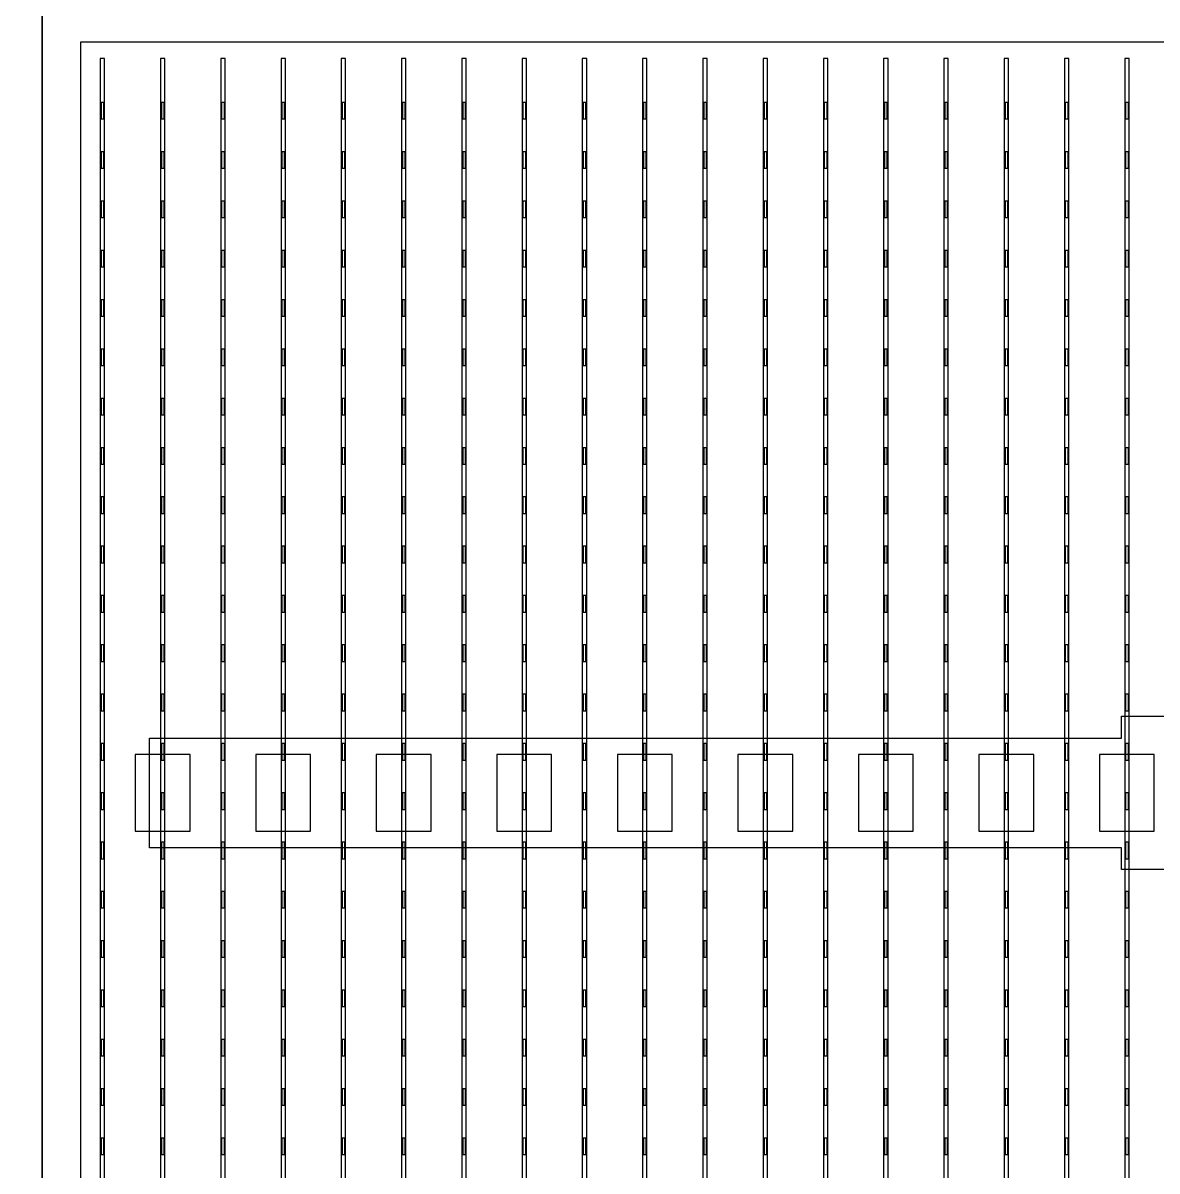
# Model space of a CAD drawing. Header units: millimetres. Extents: x -18 to 142, y -7 to 153.
# Drawn here: x 61.99 to 72.34, y 114.25 to 124.72 of the extents above; entities that cross this region are included whole.
import ezdxf

# ---------------------------------------------------------------- set-up
doc = ezdxf.new("R2010")
doc.units = ezdxf.units.MM
for name, color, linetype in [('BUSBARS', 3, 'Continuous'), ('CELLS', 5, 'Continuous'), ('CONTACT_PADS', 2, 'Continuous'), ('DICING', 4, 'Continuous'), ('FINGERS', 1, 'Continuous'), ('INSULATION', 2, 'Continuous')]:
    doc.layers.add(name, color=color, linetype=linetype)

msp = doc.modelspace()

# ---------------------------------------------------------------- linework, layer by layer
at = {"layer": 'BUSBARS'}
msp.add_lwpolyline([(82.09, 118.2), (82.09, 117.2), (73.22, 117.2), (73.22, 117), (72.02, 117), (72.02, 117.2), (63.15, 117.2), (63.15, 118.2), (72.02, 118.2), (72.02, 118.4), (73.22, 118.4), (73.22, 118.2), (82.09, 118.2)], close=True, dxfattribs=at)
at = {"layer": 'CELLS'}
for points in [[(62.17, 104), (62.17, 124.9), (41.27, 124.9), (41.27, 104), (62.17, 104)], [(83.07, 104), (83.07, 124.9), (62.17, 124.9), (62.17, 104), (83.07, 104)]]:
    msp.add_lwpolyline(points, close=True, dxfattribs=at)
at = {"layer": 'CONTACT_PADS'}
for points in [[(62.733, 123.85), (62.733, 124), (62.708, 124), (62.708, 123.85), (62.733, 123.85)], [(63.283, 123.85), (63.283, 124), (63.258, 124), (63.258, 123.85), (63.283, 123.85)], [(63.833, 123.85), (63.833, 124), (63.808, 124), (63.808, 123.85), (63.833, 123.85)], [(64.383, 123.85), (64.383, 124), (64.358, 124), (64.358, 123.85), (64.383, 123.85)], [(64.933, 123.85), (64.933, 124), (64.908, 124), (64.908, 123.85), (64.933, 123.85)], [(65.483, 123.85), (65.483, 124), (65.458, 124), (65.458, 123.85), (65.483, 123.85)], [(66.033, 123.85), (66.033, 124), (66.008, 124), (66.008, 123.85), (66.033, 123.85)], [(66.583, 123.85), (66.583, 124), (66.558, 124), (66.558, 123.85), (66.583, 123.85)], [(67.133, 123.85), (67.133, 124), (67.108, 124), (67.108, 123.85), (67.133, 123.85)], [(67.683, 123.85), (67.683, 124), (67.658, 124), (67.658, 123.85), (67.683, 123.85)], [(68.233, 123.85), (68.233, 124), (68.208, 124), (68.208, 123.85), (68.233, 123.85)], [(68.783, 123.85), (68.783, 124), (68.758, 124), (68.758, 123.85), (68.783, 123.85)], [(69.333, 123.85), (69.333, 124), (69.308, 124), (69.308, 123.85), (69.333, 123.85)], [(69.883, 123.85), (69.883, 124), (69.858, 124), (69.858, 123.85), (69.883, 123.85)], [(70.433, 123.85), (70.433, 124), (70.408, 124), (70.408, 123.85), (70.433, 123.85)], [(70.983, 123.85), (70.983, 124), (70.958, 124), (70.958, 123.85), (70.983, 123.85)], [(71.533, 123.85), (71.533, 124), (71.508, 124), (71.508, 123.85), (71.533, 123.85)], [(72.083, 123.85), (72.083, 124), (72.058, 124), (72.058, 123.85), (72.083, 123.85)], [(62.733, 123.4), (62.733, 123.55), (62.708, 123.55), (62.708, 123.4), (62.733, 123.4)], [(63.283, 123.4), (63.283, 123.55), (63.258, 123.55), (63.258, 123.4), (63.283, 123.4)], [(63.833, 123.4), (63.833, 123.55), (63.808, 123.55), (63.808, 123.4), (63.833, 123.4)], [(64.383, 123.4), (64.383, 123.55), (64.358, 123.55), (64.358, 123.4), (64.383, 123.4)], [(64.933, 123.4), (64.933, 123.55), (64.908, 123.55), (64.908, 123.4), (64.933, 123.4)], [(65.483, 123.4), (65.483, 123.55), (65.458, 123.55), (65.458, 123.4), (65.483, 123.4)], [(66.033, 123.4), (66.033, 123.55), (66.008, 123.55), (66.008, 123.4), (66.033, 123.4)], [(66.583, 123.4), (66.583, 123.55), (66.558, 123.55), (66.558, 123.4), (66.583, 123.4)], [(67.133, 123.4), (67.133, 123.55), (67.108, 123.55), (67.108, 123.4), (67.133, 123.4)], [(67.683, 123.4), (67.683, 123.55), (67.658, 123.55), (67.658, 123.4), (67.683, 123.4)], [(68.233, 123.4), (68.233, 123.55), (68.208, 123.55), (68.208, 123.4), (68.233, 123.4)], [(68.783, 123.4), (68.783, 123.55), (68.758, 123.55), (68.758, 123.4), (68.783, 123.4)], [(69.333, 123.4), (69.333, 123.55), (69.308, 123.55), (69.308, 123.4), (69.333, 123.4)], [(69.883, 123.4), (69.883, 123.55), (69.858, 123.55), (69.858, 123.4), (69.883, 123.4)], [(70.433, 123.4), (70.433, 123.55), (70.408, 123.55), (70.408, 123.4), (70.433, 123.4)], [(70.983, 123.4), (70.983, 123.55), (70.958, 123.55), (70.958, 123.4), (70.983, 123.4)], [(71.533, 123.4), (71.533, 123.55), (71.508, 123.55), (71.508, 123.4), (71.533, 123.4)], [(72.083, 123.4), (72.083, 123.55), (72.058, 123.55), (72.058, 123.4), (72.083, 123.4)], [(62.733, 122.95), (62.733, 123.1), (62.708, 123.1), (62.708, 122.95), (62.733, 122.95)], [(63.283, 122.95), (63.283, 123.1), (63.258, 123.1), (63.258, 122.95), (63.283, 122.95)], [(63.833, 122.95), (63.833, 123.1), (63.808, 123.1), (63.808, 122.95), (63.833, 122.95)], [(64.383, 122.95), (64.383, 123.1), (64.358, 123.1), (64.358, 122.95), (64.383, 122.95)], [(64.933, 122.95), (64.933, 123.1), (64.908, 123.1), (64.908, 122.95), (64.933, 122.95)], [(65.483, 122.95), (65.483, 123.1), (65.458, 123.1), (65.458, 122.95), (65.483, 122.95)], [(66.033, 122.95), (66.033, 123.1), (66.008, 123.1), (66.008, 122.95), (66.033, 122.95)], [(66.583, 122.95), (66.583, 123.1), (66.558, 123.1), (66.558, 122.95), (66.583, 122.95)], [(67.133, 122.95), (67.133, 123.1), (67.108, 123.1), (67.108, 122.95), (67.133, 122.95)], [(67.683, 122.95), (67.683, 123.1), (67.658, 123.1), (67.658, 122.95), (67.683, 122.95)], [(68.233, 122.95), (68.233, 123.1), (68.208, 123.1), (68.208, 122.95), (68.233, 122.95)], [(68.783, 122.95), (68.783, 123.1), (68.758, 123.1), (68.758, 122.95), (68.783, 122.95)], [(69.333, 122.95), (69.333, 123.1), (69.308, 123.1), (69.308, 122.95), (69.333, 122.95)], [(69.883, 122.95), (69.883, 123.1), (69.858, 123.1), (69.858, 122.95), (69.883, 122.95)], [(70.433, 122.95), (70.433, 123.1), (70.408, 123.1), (70.408, 122.95), (70.433, 122.95)], [(70.983, 122.95), (70.983, 123.1), (70.958, 123.1), (70.958, 122.95), (70.983, 122.95)], [(71.533, 122.95), (71.533, 123.1), (71.508, 123.1), (71.508, 122.95), (71.533, 122.95)], [(72.083, 122.95), (72.083, 123.1), (72.058, 123.1), (72.058, 122.95), (72.083, 122.95)], [(62.733, 122.5), (62.733, 122.65), (62.708, 122.65), (62.708, 122.5), (62.733, 122.5)], [(63.283, 122.5), (63.283, 122.65), (63.258, 122.65), (63.258, 122.5), (63.283, 122.5)], [(63.833, 122.5), (63.833, 122.65), (63.808, 122.65), (63.808, 122.5), (63.833, 122.5)], [(64.383, 122.5), (64.383, 122.65), (64.358, 122.65), (64.358, 122.5), (64.383, 122.5)], [(64.933, 122.5), (64.933, 122.65), (64.908, 122.65), (64.908, 122.5), (64.933, 122.5)], [(65.483, 122.5), (65.483, 122.65), (65.458, 122.65), (65.458, 122.5), (65.483, 122.5)], [(66.033, 122.5), (66.033, 122.65), (66.008, 122.65), (66.008, 122.5), (66.033, 122.5)], [(66.583, 122.5), (66.583, 122.65), (66.558, 122.65), (66.558, 122.5), (66.583, 122.5)], [(67.133, 122.5), (67.133, 122.65), (67.108, 122.65), (67.108, 122.5), (67.133, 122.5)], [(67.683, 122.5), (67.683, 122.65), (67.658, 122.65), (67.658, 122.5), (67.683, 122.5)], [(68.233, 122.5), (68.233, 122.65), (68.208, 122.65), (68.208, 122.5), (68.233, 122.5)], [(68.783, 122.5), (68.783, 122.65), (68.758, 122.65), (68.758, 122.5), (68.783, 122.5)], [(69.333, 122.5), (69.333, 122.65), (69.308, 122.65), (69.308, 122.5), (69.333, 122.5)], [(69.883, 122.5), (69.883, 122.65), (69.858, 122.65), (69.858, 122.5), (69.883, 122.5)], [(70.433, 122.5), (70.433, 122.65), (70.408, 122.65), (70.408, 122.5), (70.433, 122.5)], [(70.983, 122.5), (70.983, 122.65), (70.958, 122.65), (70.958, 122.5), (70.983, 122.5)], [(71.533, 122.5), (71.533, 122.65), (71.508, 122.65), (71.508, 122.5), (71.533, 122.5)], [(72.083, 122.5), (72.083, 122.65), (72.058, 122.65), (72.058, 122.5), (72.083, 122.5)], [(62.733, 122.05), (62.733, 122.2), (62.708, 122.2), (62.708, 122.05), (62.733, 122.05)], [(63.283, 122.05), (63.283, 122.2), (63.258, 122.2), (63.258, 122.05), (63.283, 122.05)], [(63.833, 122.05), (63.833, 122.2), (63.808, 122.2), (63.808, 122.05), (63.833, 122.05)], [(64.383, 122.05), (64.383, 122.2), (64.358, 122.2), (64.358, 122.05), (64.383, 122.05)], [(64.933, 122.05), (64.933, 122.2), (64.908, 122.2), (64.908, 122.05), (64.933, 122.05)], [(65.483, 122.05), (65.483, 122.2), (65.458, 122.2), (65.458, 122.05), (65.483, 122.05)], [(66.033, 122.05), (66.033, 122.2), (66.008, 122.2), (66.008, 122.05), (66.033, 122.05)], [(66.583, 122.05), (66.583, 122.2), (66.558, 122.2), (66.558, 122.05), (66.583, 122.05)], [(67.133, 122.05), (67.133, 122.2), (67.108, 122.2), (67.108, 122.05), (67.133, 122.05)], [(67.683, 122.05), (67.683, 122.2), (67.658, 122.2), (67.658, 122.05), (67.683, 122.05)], [(68.233, 122.05), (68.233, 122.2), (68.208, 122.2), (68.208, 122.05), (68.233, 122.05)], [(68.783, 122.05), (68.783, 122.2), (68.758, 122.2), (68.758, 122.05), (68.783, 122.05)], [(69.333, 122.05), (69.333, 122.2), (69.308, 122.2), (69.308, 122.05), (69.333, 122.05)], [(69.883, 122.05), (69.883, 122.2), (69.858, 122.2), (69.858, 122.05), (69.883, 122.05)], [(70.433, 122.05), (70.433, 122.2), (70.408, 122.2), (70.408, 122.05), (70.433, 122.05)], [(70.983, 122.05), (70.983, 122.2), (70.958, 122.2), (70.958, 122.05), (70.983, 122.05)], [(71.533, 122.05), (71.533, 122.2), (71.508, 122.2), (71.508, 122.05), (71.533, 122.05)], [(72.083, 122.05), (72.083, 122.2), (72.058, 122.2), (72.058, 122.05), (72.083, 122.05)], [(62.733, 121.6), (62.733, 121.75), (62.708, 121.75), (62.708, 121.6), (62.733, 121.6)], [(63.283, 121.6), (63.283, 121.75), (63.258, 121.75), (63.258, 121.6), (63.283, 121.6)], [(63.833, 121.6), (63.833, 121.75), (63.808, 121.75), (63.808, 121.6), (63.833, 121.6)], [(64.383, 121.6), (64.383, 121.75), (64.358, 121.75), (64.358, 121.6), (64.383, 121.6)], [(64.933, 121.6), (64.933, 121.75), (64.908, 121.75), (64.908, 121.6), (64.933, 121.6)], [(65.483, 121.6), (65.483, 121.75), (65.458, 121.75), (65.458, 121.6), (65.483, 121.6)], [(66.033, 121.6), (66.033, 121.75), (66.008, 121.75), (66.008, 121.6), (66.033, 121.6)], [(66.583, 121.6), (66.583, 121.75), (66.558, 121.75), (66.558, 121.6), (66.583, 121.6)], [(67.133, 121.6), (67.133, 121.75), (67.108, 121.75), (67.108, 121.6), (67.133, 121.6)], [(67.683, 121.6), (67.683, 121.75), (67.658, 121.75), (67.658, 121.6), (67.683, 121.6)], [(68.233, 121.6), (68.233, 121.75), (68.208, 121.75), (68.208, 121.6), (68.233, 121.6)], [(68.783, 121.6), (68.783, 121.75), (68.758, 121.75), (68.758, 121.6), (68.783, 121.6)], [(69.333, 121.6), (69.333, 121.75), (69.308, 121.75), (69.308, 121.6), (69.333, 121.6)], [(69.883, 121.6), (69.883, 121.75), (69.858, 121.75), (69.858, 121.6), (69.883, 121.6)], [(70.433, 121.6), (70.433, 121.75), (70.408, 121.75), (70.408, 121.6), (70.433, 121.6)], [(70.983, 121.6), (70.983, 121.75), (70.958, 121.75), (70.958, 121.6), (70.983, 121.6)], [(71.533, 121.6), (71.533, 121.75), (71.508, 121.75), (71.508, 121.6), (71.533, 121.6)], [(72.083, 121.6), (72.083, 121.75), (72.058, 121.75), (72.058, 121.6), (72.083, 121.6)], [(62.733, 121.15), (62.733, 121.3), (62.708, 121.3), (62.708, 121.15), (62.733, 121.15)], [(63.283, 121.15), (63.283, 121.3), (63.258, 121.3), (63.258, 121.15), (63.283, 121.15)], [(63.833, 121.15), (63.833, 121.3), (63.808, 121.3), (63.808, 121.15), (63.833, 121.15)], [(64.383, 121.15), (64.383, 121.3), (64.358, 121.3), (64.358, 121.15), (64.383, 121.15)], [(64.933, 121.15), (64.933, 121.3), (64.908, 121.3), (64.908, 121.15), (64.933, 121.15)], [(65.483, 121.15), (65.483, 121.3), (65.458, 121.3), (65.458, 121.15), (65.483, 121.15)], [(66.033, 121.15), (66.033, 121.3), (66.008, 121.3), (66.008, 121.15), (66.033, 121.15)], [(66.583, 121.15), (66.583, 121.3), (66.558, 121.3), (66.558, 121.15), (66.583, 121.15)], [(67.133, 121.15), (67.133, 121.3), (67.108, 121.3), (67.108, 121.15), (67.133, 121.15)], [(67.683, 121.15), (67.683, 121.3), (67.658, 121.3), (67.658, 121.15), (67.683, 121.15)], [(68.233, 121.15), (68.233, 121.3), (68.208, 121.3), (68.208, 121.15), (68.233, 121.15)], [(68.783, 121.15), (68.783, 121.3), (68.758, 121.3), (68.758, 121.15), (68.783, 121.15)], [(69.333, 121.15), (69.333, 121.3), (69.308, 121.3), (69.308, 121.15), (69.333, 121.15)], [(69.883, 121.15), (69.883, 121.3), (69.858, 121.3), (69.858, 121.15), (69.883, 121.15)], [(70.433, 121.15), (70.433, 121.3), (70.408, 121.3), (70.408, 121.15), (70.433, 121.15)], [(70.983, 121.15), (70.983, 121.3), (70.958, 121.3), (70.958, 121.15), (70.983, 121.15)], [(71.533, 121.15), (71.533, 121.3), (71.508, 121.3), (71.508, 121.15), (71.533, 121.15)], [(72.083, 121.15), (72.083, 121.3), (72.058, 121.3), (72.058, 121.15), (72.083, 121.15)], [(62.733, 120.7), (62.733, 120.85), (62.708, 120.85), (62.708, 120.7), (62.733, 120.7)], [(63.283, 120.7), (63.283, 120.85), (63.258, 120.85), (63.258, 120.7), (63.283, 120.7)], [(63.833, 120.7), (63.833, 120.85), (63.808, 120.85), (63.808, 120.7), (63.833, 120.7)], [(64.383, 120.7), (64.383, 120.85), (64.358, 120.85), (64.358, 120.7), (64.383, 120.7)], [(64.933, 120.7), (64.933, 120.85), (64.908, 120.85), (64.908, 120.7), (64.933, 120.7)], [(65.483, 120.7), (65.483, 120.85), (65.458, 120.85), (65.458, 120.7), (65.483, 120.7)], [(66.033, 120.7), (66.033, 120.85), (66.008, 120.85), (66.008, 120.7), (66.033, 120.7)], [(66.583, 120.7), (66.583, 120.85), (66.558, 120.85), (66.558, 120.7), (66.583, 120.7)], [(67.133, 120.7), (67.133, 120.85), (67.108, 120.85), (67.108, 120.7), (67.133, 120.7)], [(67.683, 120.7), (67.683, 120.85), (67.658, 120.85), (67.658, 120.7), (67.683, 120.7)], [(68.233, 120.7), (68.233, 120.85), (68.208, 120.85), (68.208, 120.7), (68.233, 120.7)], [(68.783, 120.7), (68.783, 120.85), (68.758, 120.85), (68.758, 120.7), (68.783, 120.7)], [(69.333, 120.7), (69.333, 120.85), (69.308, 120.85), (69.308, 120.7), (69.333, 120.7)], [(69.883, 120.7), (69.883, 120.85), (69.858, 120.85), (69.858, 120.7), (69.883, 120.7)], [(70.433, 120.7), (70.433, 120.85), (70.408, 120.85), (70.408, 120.7), (70.433, 120.7)], [(70.983, 120.7), (70.983, 120.85), (70.958, 120.85), (70.958, 120.7), (70.983, 120.7)], [(71.533, 120.7), (71.533, 120.85), (71.508, 120.85), (71.508, 120.7), (71.533, 120.7)], [(72.083, 120.7), (72.083, 120.85), (72.058, 120.85), (72.058, 120.7), (72.083, 120.7)], [(62.733, 120.25), (62.733, 120.4), (62.708, 120.4), (62.708, 120.25), (62.733, 120.25)], [(63.283, 120.25), (63.283, 120.4), (63.258, 120.4), (63.258, 120.25), (63.283, 120.25)], [(63.833, 120.25), (63.833, 120.4), (63.808, 120.4), (63.808, 120.25), (63.833, 120.25)], [(64.383, 120.25), (64.383, 120.4), (64.358, 120.4), (64.358, 120.25), (64.383, 120.25)], [(64.933, 120.25), (64.933, 120.4), (64.908, 120.4), (64.908, 120.25), (64.933, 120.25)], [(65.483, 120.25), (65.483, 120.4), (65.458, 120.4), (65.458, 120.25), (65.483, 120.25)], [(66.033, 120.25), (66.033, 120.4), (66.008, 120.4), (66.008, 120.25), (66.033, 120.25)], [(66.583, 120.25), (66.583, 120.4), (66.558, 120.4), (66.558, 120.25), (66.583, 120.25)], [(67.133, 120.25), (67.133, 120.4), (67.108, 120.4), (67.108, 120.25), (67.133, 120.25)], [(67.683, 120.25), (67.683, 120.4), (67.658, 120.4), (67.658, 120.25), (67.683, 120.25)], [(68.233, 120.25), (68.233, 120.4), (68.208, 120.4), (68.208, 120.25), (68.233, 120.25)], [(68.783, 120.25), (68.783, 120.4), (68.758, 120.4), (68.758, 120.25), (68.783, 120.25)], [(69.333, 120.25), (69.333, 120.4), (69.308, 120.4), (69.308, 120.25), (69.333, 120.25)], [(69.883, 120.25), (69.883, 120.4), (69.858, 120.4), (69.858, 120.25), (69.883, 120.25)], [(70.433, 120.25), (70.433, 120.4), (70.408, 120.4), (70.408, 120.25), (70.433, 120.25)], [(70.983, 120.25), (70.983, 120.4), (70.958, 120.4), (70.958, 120.25), (70.983, 120.25)], [(71.533, 120.25), (71.533, 120.4), (71.508, 120.4), (71.508, 120.25), (71.533, 120.25)], [(72.083, 120.25), (72.083, 120.4), (72.058, 120.4), (72.058, 120.25), (72.083, 120.25)], [(62.733, 119.8), (62.733, 119.95), (62.708, 119.95), (62.708, 119.8), (62.733, 119.8)], [(63.283, 119.8), (63.283, 119.95), (63.258, 119.95), (63.258, 119.8), (63.283, 119.8)], [(63.833, 119.8), (63.833, 119.95), (63.808, 119.95), (63.808, 119.8), (63.833, 119.8)], [(64.383, 119.8), (64.383, 119.95), (64.358, 119.95), (64.358, 119.8), (64.383, 119.8)], [(64.933, 119.8), (64.933, 119.95), (64.908, 119.95), (64.908, 119.8), (64.933, 119.8)], [(65.483, 119.8), (65.483, 119.95), (65.458, 119.95), (65.458, 119.8), (65.483, 119.8)], [(66.033, 119.8), (66.033, 119.95), (66.008, 119.95), (66.008, 119.8), (66.033, 119.8)], [(66.583, 119.8), (66.583, 119.95), (66.558, 119.95), (66.558, 119.8), (66.583, 119.8)], [(67.133, 119.8), (67.133, 119.95), (67.108, 119.95), (67.108, 119.8), (67.133, 119.8)], [(67.683, 119.8), (67.683, 119.95), (67.658, 119.95), (67.658, 119.8), (67.683, 119.8)], [(68.233, 119.8), (68.233, 119.95), (68.208, 119.95), (68.208, 119.8), (68.233, 119.8)], [(68.783, 119.8), (68.783, 119.95), (68.758, 119.95), (68.758, 119.8), (68.783, 119.8)], [(69.333, 119.8), (69.333, 119.95), (69.308, 119.95), (69.308, 119.8), (69.333, 119.8)], [(69.883, 119.8), (69.883, 119.95), (69.858, 119.95), (69.858, 119.8), (69.883, 119.8)], [(70.433, 119.8), (70.433, 119.95), (70.408, 119.95), (70.408, 119.8), (70.433, 119.8)], [(70.983, 119.8), (70.983, 119.95), (70.958, 119.95), (70.958, 119.8), (70.983, 119.8)], [(71.533, 119.8), (71.533, 119.95), (71.508, 119.95), (71.508, 119.8), (71.533, 119.8)], [(72.083, 119.8), (72.083, 119.95), (72.058, 119.95), (72.058, 119.8), (72.083, 119.8)], [(62.733, 119.35), (62.733, 119.5), (62.708, 119.5), (62.708, 119.35), (62.733, 119.35)], [(63.283, 119.35), (63.283, 119.5), (63.258, 119.5), (63.258, 119.35), (63.283, 119.35)], [(63.833, 119.35), (63.833, 119.5), (63.808, 119.5), (63.808, 119.35), (63.833, 119.35)], [(64.383, 119.35), (64.383, 119.5), (64.358, 119.5), (64.358, 119.35), (64.383, 119.35)], [(64.933, 119.35), (64.933, 119.5), (64.908, 119.5), (64.908, 119.35), (64.933, 119.35)], [(65.483, 119.35), (65.483, 119.5), (65.458, 119.5), (65.458, 119.35), (65.483, 119.35)], [(66.033, 119.35), (66.033, 119.5), (66.008, 119.5), (66.008, 119.35), (66.033, 119.35)], [(66.583, 119.35), (66.583, 119.5), (66.558, 119.5), (66.558, 119.35), (66.583, 119.35)], [(67.133, 119.35), (67.133, 119.5), (67.108, 119.5), (67.108, 119.35), (67.133, 119.35)], [(67.683, 119.35), (67.683, 119.5), (67.658, 119.5), (67.658, 119.35), (67.683, 119.35)], [(68.233, 119.35), (68.233, 119.5), (68.208, 119.5), (68.208, 119.35), (68.233, 119.35)], [(68.783, 119.35), (68.783, 119.5), (68.758, 119.5), (68.758, 119.35), (68.783, 119.35)], [(69.333, 119.35), (69.333, 119.5), (69.308, 119.5), (69.308, 119.35), (69.333, 119.35)], [(69.883, 119.35), (69.883, 119.5), (69.858, 119.5), (69.858, 119.35), (69.883, 119.35)], [(70.433, 119.35), (70.433, 119.5), (70.408, 119.5), (70.408, 119.35), (70.433, 119.35)], [(70.983, 119.35), (70.983, 119.5), (70.958, 119.5), (70.958, 119.35), (70.983, 119.35)], [(71.533, 119.35), (71.533, 119.5), (71.508, 119.5), (71.508, 119.35), (71.533, 119.35)], [(72.083, 119.35), (72.083, 119.5), (72.058, 119.5), (72.058, 119.35), (72.083, 119.35)], [(62.733, 118.9), (62.733, 119.05), (62.708, 119.05), (62.708, 118.9), (62.733, 118.9)], [(63.283, 118.9), (63.283, 119.05), (63.258, 119.05), (63.258, 118.9), (63.283, 118.9)], [(63.833, 118.9), (63.833, 119.05), (63.808, 119.05), (63.808, 118.9), (63.833, 118.9)], [(64.383, 118.9), (64.383, 119.05), (64.358, 119.05), (64.358, 118.9), (64.383, 118.9)], [(64.933, 118.9), (64.933, 119.05), (64.908, 119.05), (64.908, 118.9), (64.933, 118.9)], [(65.483, 118.9), (65.483, 119.05), (65.458, 119.05), (65.458, 118.9), (65.483, 118.9)], [(66.033, 118.9), (66.033, 119.05), (66.008, 119.05), (66.008, 118.9), (66.033, 118.9)], [(66.583, 118.9), (66.583, 119.05), (66.558, 119.05), (66.558, 118.9), (66.583, 118.9)], [(67.133, 118.9), (67.133, 119.05), (67.108, 119.05), (67.108, 118.9), (67.133, 118.9)], [(67.683, 118.9), (67.683, 119.05), (67.658, 119.05), (67.658, 118.9), (67.683, 118.9)], [(68.233, 118.9), (68.233, 119.05), (68.208, 119.05), (68.208, 118.9), (68.233, 118.9)], [(68.783, 118.9), (68.783, 119.05), (68.758, 119.05), (68.758, 118.9), (68.783, 118.9)], [(69.333, 118.9), (69.333, 119.05), (69.308, 119.05), (69.308, 118.9), (69.333, 118.9)], [(69.883, 118.9), (69.883, 119.05), (69.858, 119.05), (69.858, 118.9), (69.883, 118.9)], [(70.433, 118.9), (70.433, 119.05), (70.408, 119.05), (70.408, 118.9), (70.433, 118.9)], [(70.983, 118.9), (70.983, 119.05), (70.958, 119.05), (70.958, 118.9), (70.983, 118.9)], [(71.533, 118.9), (71.533, 119.05), (71.508, 119.05), (71.508, 118.9), (71.533, 118.9)], [(72.083, 118.9), (72.083, 119.05), (72.058, 119.05), (72.058, 118.9), (72.083, 118.9)], [(62.733, 118.45), (62.733, 118.6), (62.708, 118.6), (62.708, 118.45), (62.733, 118.45)], [(63.283, 118.45), (63.283, 118.6), (63.258, 118.6), (63.258, 118.45), (63.283, 118.45)], [(63.833, 118.45), (63.833, 118.6), (63.808, 118.6), (63.808, 118.45), (63.833, 118.45)], [(64.383, 118.45), (64.383, 118.6), (64.358, 118.6), (64.358, 118.45), (64.383, 118.45)], [(64.933, 118.45), (64.933, 118.6), (64.908, 118.6), (64.908, 118.45), (64.933, 118.45)], [(65.483, 118.45), (65.483, 118.6), (65.458, 118.6), (65.458, 118.45), (65.483, 118.45)], [(66.033, 118.45), (66.033, 118.6), (66.008, 118.6), (66.008, 118.45), (66.033, 118.45)], [(66.583, 118.45), (66.583, 118.6), (66.558, 118.6), (66.558, 118.45), (66.583, 118.45)], [(67.133, 118.45), (67.133, 118.6), (67.108, 118.6), (67.108, 118.45), (67.133, 118.45)], [(67.683, 118.45), (67.683, 118.6), (67.658, 118.6), (67.658, 118.45), (67.683, 118.45)], [(68.233, 118.45), (68.233, 118.6), (68.208, 118.6), (68.208, 118.45), (68.233, 118.45)], [(68.783, 118.45), (68.783, 118.6), (68.758, 118.6), (68.758, 118.45), (68.783, 118.45)], [(69.333, 118.45), (69.333, 118.6), (69.308, 118.6), (69.308, 118.45), (69.333, 118.45)], [(69.883, 118.45), (69.883, 118.6), (69.858, 118.6), (69.858, 118.45), (69.883, 118.45)], [(70.433, 118.45), (70.433, 118.6), (70.408, 118.6), (70.408, 118.45), (70.433, 118.45)], [(70.983, 118.45), (70.983, 118.6), (70.958, 118.6), (70.958, 118.45), (70.983, 118.45)], [(71.533, 118.45), (71.533, 118.6), (71.508, 118.6), (71.508, 118.45), (71.533, 118.45)], [(72.083, 118.45), (72.083, 118.6), (72.058, 118.6), (72.058, 118.45), (72.083, 118.45)], [(62.733, 118), (62.733, 118.15), (62.708, 118.15), (62.708, 118), (62.733, 118)], [(63.283, 118), (63.283, 118.15), (63.258, 118.15), (63.258, 118), (63.283, 118)], [(63.833, 118), (63.833, 118.15), (63.808, 118.15), (63.808, 118), (63.833, 118)], [(64.383, 118), (64.383, 118.15), (64.358, 118.15), (64.358, 118), (64.383, 118)], [(64.933, 118), (64.933, 118.15), (64.908, 118.15), (64.908, 118), (64.933, 118)], [(65.483, 118), (65.483, 118.15), (65.458, 118.15), (65.458, 118), (65.483, 118)], [(66.033, 118), (66.033, 118.15), (66.008, 118.15), (66.008, 118), (66.033, 118)], [(66.583, 118), (66.583, 118.15), (66.558, 118.15), (66.558, 118), (66.583, 118)], [(67.133, 118), (67.133, 118.15), (67.108, 118.15), (67.108, 118), (67.133, 118)], [(67.683, 118), (67.683, 118.15), (67.658, 118.15), (67.658, 118), (67.683, 118)], [(68.233, 118), (68.233, 118.15), (68.208, 118.15), (68.208, 118), (68.233, 118)], [(68.783, 118), (68.783, 118.15), (68.758, 118.15), (68.758, 118), (68.783, 118)], [(69.333, 118), (69.333, 118.15), (69.308, 118.15), (69.308, 118), (69.333, 118)], [(69.883, 118), (69.883, 118.15), (69.858, 118.15), (69.858, 118), (69.883, 118)], [(70.433, 118), (70.433, 118.15), (70.408, 118.15), (70.408, 118), (70.433, 118)], [(70.983, 118), (70.983, 118.15), (70.958, 118.15), (70.958, 118), (70.983, 118)], [(71.533, 118), (71.533, 118.15), (71.508, 118.15), (71.508, 118), (71.533, 118)], [(72.083, 118), (72.083, 118.15), (72.058, 118.15), (72.058, 118), (72.083, 118)], [(62.733, 117.55), (62.733, 117.7), (62.708, 117.7), (62.708, 117.55), (62.733, 117.55)], [(63.283, 117.55), (63.283, 117.7), (63.258, 117.7), (63.258, 117.55), (63.283, 117.55)], [(63.833, 117.55), (63.833, 117.7), (63.808, 117.7), (63.808, 117.55), (63.833, 117.55)], [(64.383, 117.55), (64.383, 117.7), (64.358, 117.7), (64.358, 117.55), (64.383, 117.55)], [(64.933, 117.55), (64.933, 117.7), (64.908, 117.7), (64.908, 117.55), (64.933, 117.55)], [(65.483, 117.55), (65.483, 117.7), (65.458, 117.7), (65.458, 117.55), (65.483, 117.55)], [(66.033, 117.55), (66.033, 117.7), (66.008, 117.7), (66.008, 117.55), (66.033, 117.55)], [(66.583, 117.55), (66.583, 117.7), (66.558, 117.7), (66.558, 117.55), (66.583, 117.55)], [(67.133, 117.55), (67.133, 117.7), (67.108, 117.7), (67.108, 117.55), (67.133, 117.55)], [(67.683, 117.55), (67.683, 117.7), (67.658, 117.7), (67.658, 117.55), (67.683, 117.55)], [(68.233, 117.55), (68.233, 117.7), (68.208, 117.7), (68.208, 117.55), (68.233, 117.55)], [(68.783, 117.55), (68.783, 117.7), (68.758, 117.7), (68.758, 117.55), (68.783, 117.55)], [(69.333, 117.55), (69.333, 117.7), (69.308, 117.7), (69.308, 117.55), (69.333, 117.55)], [(69.883, 117.55), (69.883, 117.7), (69.858, 117.7), (69.858, 117.55), (69.883, 117.55)], [(70.433, 117.55), (70.433, 117.7), (70.408, 117.7), (70.408, 117.55), (70.433, 117.55)], [(70.983, 117.55), (70.983, 117.7), (70.958, 117.7), (70.958, 117.55), (70.983, 117.55)], [(71.533, 117.55), (71.533, 117.7), (71.508, 117.7), (71.508, 117.55), (71.533, 117.55)], [(72.083, 117.55), (72.083, 117.7), (72.058, 117.7), (72.058, 117.55), (72.083, 117.55)], [(62.733, 117.1), (62.733, 117.25), (62.708, 117.25), (62.708, 117.1), (62.733, 117.1)], [(63.283, 117.1), (63.283, 117.25), (63.258, 117.25), (63.258, 117.1), (63.283, 117.1)], [(63.833, 117.1), (63.833, 117.25), (63.808, 117.25), (63.808, 117.1), (63.833, 117.1)], [(64.383, 117.1), (64.383, 117.25), (64.358, 117.25), (64.358, 117.1), (64.383, 117.1)], [(64.933, 117.1), (64.933, 117.25), (64.908, 117.25), (64.908, 117.1), (64.933, 117.1)], [(65.483, 117.1), (65.483, 117.25), (65.458, 117.25), (65.458, 117.1), (65.483, 117.1)], [(66.033, 117.1), (66.033, 117.25), (66.008, 117.25), (66.008, 117.1), (66.033, 117.1)], [(66.583, 117.1), (66.583, 117.25), (66.558, 117.25), (66.558, 117.1), (66.583, 117.1)], [(67.133, 117.1), (67.133, 117.25), (67.108, 117.25), (67.108, 117.1), (67.133, 117.1)], [(67.683, 117.1), (67.683, 117.25), (67.658, 117.25), (67.658, 117.1), (67.683, 117.1)], [(68.233, 117.1), (68.233, 117.25), (68.208, 117.25), (68.208, 117.1), (68.233, 117.1)], [(68.783, 117.1), (68.783, 117.25), (68.758, 117.25), (68.758, 117.1), (68.783, 117.1)], [(69.333, 117.1), (69.333, 117.25), (69.308, 117.25), (69.308, 117.1), (69.333, 117.1)], [(69.883, 117.1), (69.883, 117.25), (69.858, 117.25), (69.858, 117.1), (69.883, 117.1)], [(70.433, 117.1), (70.433, 117.25), (70.408, 117.25), (70.408, 117.1), (70.433, 117.1)], [(70.983, 117.1), (70.983, 117.25), (70.958, 117.25), (70.958, 117.1), (70.983, 117.1)], [(71.533, 117.1), (71.533, 117.25), (71.508, 117.25), (71.508, 117.1), (71.533, 117.1)], [(72.083, 117.1), (72.083, 117.25), (72.058, 117.25), (72.058, 117.1), (72.083, 117.1)], [(62.733, 116.65), (62.733, 116.8), (62.708, 116.8), (62.708, 116.65), (62.733, 116.65)], [(63.283, 116.65), (63.283, 116.8), (63.258, 116.8), (63.258, 116.65), (63.283, 116.65)], [(63.833, 116.65), (63.833, 116.8), (63.808, 116.8), (63.808, 116.65), (63.833, 116.65)], [(64.383, 116.65), (64.383, 116.8), (64.358, 116.8), (64.358, 116.65), (64.383, 116.65)], [(64.933, 116.65), (64.933, 116.8), (64.908, 116.8), (64.908, 116.65), (64.933, 116.65)], [(65.483, 116.65), (65.483, 116.8), (65.458, 116.8), (65.458, 116.65), (65.483, 116.65)], [(66.033, 116.65), (66.033, 116.8), (66.008, 116.8), (66.008, 116.65), (66.033, 116.65)], [(66.583, 116.65), (66.583, 116.8), (66.558, 116.8), (66.558, 116.65), (66.583, 116.65)], [(67.133, 116.65), (67.133, 116.8), (67.108, 116.8), (67.108, 116.65), (67.133, 116.65)], [(67.683, 116.65), (67.683, 116.8), (67.658, 116.8), (67.658, 116.65), (67.683, 116.65)], [(68.233, 116.65), (68.233, 116.8), (68.208, 116.8), (68.208, 116.65), (68.233, 116.65)], [(68.783, 116.65), (68.783, 116.8), (68.758, 116.8), (68.758, 116.65), (68.783, 116.65)], [(69.333, 116.65), (69.333, 116.8), (69.308, 116.8), (69.308, 116.65), (69.333, 116.65)], [(69.883, 116.65), (69.883, 116.8), (69.858, 116.8), (69.858, 116.65), (69.883, 116.65)], [(70.433, 116.65), (70.433, 116.8), (70.408, 116.8), (70.408, 116.65), (70.433, 116.65)], [(70.983, 116.65), (70.983, 116.8), (70.958, 116.8), (70.958, 116.65), (70.983, 116.65)], [(71.533, 116.65), (71.533, 116.8), (71.508, 116.8), (71.508, 116.65), (71.533, 116.65)], [(72.083, 116.65), (72.083, 116.8), (72.058, 116.8), (72.058, 116.65), (72.083, 116.65)], [(62.733, 116.2), (62.733, 116.35), (62.708, 116.35), (62.708, 116.2), (62.733, 116.2)], [(63.283, 116.2), (63.283, 116.35), (63.258, 116.35), (63.258, 116.2), (63.283, 116.2)], [(63.833, 116.2), (63.833, 116.35), (63.808, 116.35), (63.808, 116.2), (63.833, 116.2)], [(64.383, 116.2), (64.383, 116.35), (64.358, 116.35), (64.358, 116.2), (64.383, 116.2)], [(64.933, 116.2), (64.933, 116.35), (64.908, 116.35), (64.908, 116.2), (64.933, 116.2)], [(65.483, 116.2), (65.483, 116.35), (65.458, 116.35), (65.458, 116.2), (65.483, 116.2)], [(66.033, 116.2), (66.033, 116.35), (66.008, 116.35), (66.008, 116.2), (66.033, 116.2)], [(66.583, 116.2), (66.583, 116.35), (66.558, 116.35), (66.558, 116.2), (66.583, 116.2)], [(67.133, 116.2), (67.133, 116.35), (67.108, 116.35), (67.108, 116.2), (67.133, 116.2)], [(67.683, 116.2), (67.683, 116.35), (67.658, 116.35), (67.658, 116.2), (67.683, 116.2)], [(68.233, 116.2), (68.233, 116.35), (68.208, 116.35), (68.208, 116.2), (68.233, 116.2)], [(68.783, 116.2), (68.783, 116.35), (68.758, 116.35), (68.758, 116.2), (68.783, 116.2)], [(69.333, 116.2), (69.333, 116.35), (69.308, 116.35), (69.308, 116.2), (69.333, 116.2)], [(69.883, 116.2), (69.883, 116.35), (69.858, 116.35), (69.858, 116.2), (69.883, 116.2)], [(70.433, 116.2), (70.433, 116.35), (70.408, 116.35), (70.408, 116.2), (70.433, 116.2)], [(70.983, 116.2), (70.983, 116.35), (70.958, 116.35), (70.958, 116.2), (70.983, 116.2)], [(71.533, 116.2), (71.533, 116.35), (71.508, 116.35), (71.508, 116.2), (71.533, 116.2)], [(72.083, 116.2), (72.083, 116.35), (72.058, 116.35), (72.058, 116.2), (72.083, 116.2)], [(62.733, 115.75), (62.733, 115.9), (62.708, 115.9), (62.708, 115.75), (62.733, 115.75)], [(63.283, 115.75), (63.283, 115.9), (63.258, 115.9), (63.258, 115.75), (63.283, 115.75)], [(63.833, 115.75), (63.833, 115.9), (63.808, 115.9), (63.808, 115.75), (63.833, 115.75)], [(64.383, 115.75), (64.383, 115.9), (64.358, 115.9), (64.358, 115.75), (64.383, 115.75)], [(64.933, 115.75), (64.933, 115.9), (64.908, 115.9), (64.908, 115.75), (64.933, 115.75)], [(65.483, 115.75), (65.483, 115.9), (65.458, 115.9), (65.458, 115.75), (65.483, 115.75)], [(66.033, 115.75), (66.033, 115.9), (66.008, 115.9), (66.008, 115.75), (66.033, 115.75)], [(66.583, 115.75), (66.583, 115.9), (66.558, 115.9), (66.558, 115.75), (66.583, 115.75)], [(67.133, 115.75), (67.133, 115.9), (67.108, 115.9), (67.108, 115.75), (67.133, 115.75)], [(67.683, 115.75), (67.683, 115.9), (67.658, 115.9), (67.658, 115.75), (67.683, 115.75)], [(68.233, 115.75), (68.233, 115.9), (68.208, 115.9), (68.208, 115.75), (68.233, 115.75)], [(68.783, 115.75), (68.783, 115.9), (68.758, 115.9), (68.758, 115.75), (68.783, 115.75)], [(69.333, 115.75), (69.333, 115.9), (69.308, 115.9), (69.308, 115.75), (69.333, 115.75)], [(69.883, 115.75), (69.883, 115.9), (69.858, 115.9), (69.858, 115.75), (69.883, 115.75)], [(70.433, 115.75), (70.433, 115.9), (70.408, 115.9), (70.408, 115.75), (70.433, 115.75)], [(70.983, 115.75), (70.983, 115.9), (70.958, 115.9), (70.958, 115.75), (70.983, 115.75)], [(71.533, 115.75), (71.533, 115.9), (71.508, 115.9), (71.508, 115.75), (71.533, 115.75)], [(72.083, 115.75), (72.083, 115.9), (72.058, 115.9), (72.058, 115.75), (72.083, 115.75)], [(62.733, 115.3), (62.733, 115.45), (62.708, 115.45), (62.708, 115.3), (62.733, 115.3)], [(63.283, 115.3), (63.283, 115.45), (63.258, 115.45), (63.258, 115.3), (63.283, 115.3)], [(63.833, 115.3), (63.833, 115.45), (63.808, 115.45), (63.808, 115.3), (63.833, 115.3)], [(64.383, 115.3), (64.383, 115.45), (64.358, 115.45), (64.358, 115.3), (64.383, 115.3)], [(64.933, 115.3), (64.933, 115.45), (64.908, 115.45), (64.908, 115.3), (64.933, 115.3)], [(65.483, 115.3), (65.483, 115.45), (65.458, 115.45), (65.458, 115.3), (65.483, 115.3)], [(66.033, 115.3), (66.033, 115.45), (66.008, 115.45), (66.008, 115.3), (66.033, 115.3)], [(66.583, 115.3), (66.583, 115.45), (66.558, 115.45), (66.558, 115.3), (66.583, 115.3)], [(67.133, 115.3), (67.133, 115.45), (67.108, 115.45), (67.108, 115.3), (67.133, 115.3)], [(67.683, 115.3), (67.683, 115.45), (67.658, 115.45), (67.658, 115.3), (67.683, 115.3)], [(68.233, 115.3), (68.233, 115.45), (68.208, 115.45), (68.208, 115.3), (68.233, 115.3)], [(68.783, 115.3), (68.783, 115.45), (68.758, 115.45), (68.758, 115.3), (68.783, 115.3)], [(69.333, 115.3), (69.333, 115.45), (69.308, 115.45), (69.308, 115.3), (69.333, 115.3)], [(69.883, 115.3), (69.883, 115.45), (69.858, 115.45), (69.858, 115.3), (69.883, 115.3)], [(70.433, 115.3), (70.433, 115.45), (70.408, 115.45), (70.408, 115.3), (70.433, 115.3)], [(70.983, 115.3), (70.983, 115.45), (70.958, 115.45), (70.958, 115.3), (70.983, 115.3)], [(71.533, 115.3), (71.533, 115.45), (71.508, 115.45), (71.508, 115.3), (71.533, 115.3)], [(72.083, 115.3), (72.083, 115.45), (72.058, 115.45), (72.058, 115.3), (72.083, 115.3)], [(62.733, 114.85), (62.733, 115), (62.708, 115), (62.708, 114.85), (62.733, 114.85)], [(63.283, 114.85), (63.283, 115), (63.258, 115), (63.258, 114.85), (63.283, 114.85)], [(63.833, 114.85), (63.833, 115), (63.808, 115), (63.808, 114.85), (63.833, 114.85)], [(64.383, 114.85), (64.383, 115), (64.358, 115), (64.358, 114.85), (64.383, 114.85)], [(64.933, 114.85), (64.933, 115), (64.908, 115), (64.908, 114.85), (64.933, 114.85)], [(65.483, 114.85), (65.483, 115), (65.458, 115), (65.458, 114.85), (65.483, 114.85)], [(66.033, 114.85), (66.033, 115), (66.008, 115), (66.008, 114.85), (66.033, 114.85)], [(66.583, 114.85), (66.583, 115), (66.558, 115), (66.558, 114.85), (66.583, 114.85)], [(67.133, 114.85), (67.133, 115), (67.108, 115), (67.108, 114.85), (67.133, 114.85)], [(67.683, 114.85), (67.683, 115), (67.658, 115), (67.658, 114.85), (67.683, 114.85)], [(68.233, 114.85), (68.233, 115), (68.208, 115), (68.208, 114.85), (68.233, 114.85)], [(68.783, 114.85), (68.783, 115), (68.758, 115), (68.758, 114.85), (68.783, 114.85)], [(69.333, 114.85), (69.333, 115), (69.308, 115), (69.308, 114.85), (69.333, 114.85)], [(69.883, 114.85), (69.883, 115), (69.858, 115), (69.858, 114.85), (69.883, 114.85)], [(70.433, 114.85), (70.433, 115), (70.408, 115), (70.408, 114.85), (70.433, 114.85)], [(70.983, 114.85), (70.983, 115), (70.958, 115), (70.958, 114.85), (70.983, 114.85)], [(71.533, 114.85), (71.533, 115), (71.508, 115), (71.508, 114.85), (71.533, 114.85)], [(72.083, 114.85), (72.083, 115), (72.058, 115), (72.058, 114.85), (72.083, 114.85)], [(62.733, 114.4), (62.733, 114.55), (62.708, 114.55), (62.708, 114.4), (62.733, 114.4)], [(63.283, 114.4), (63.283, 114.55), (63.258, 114.55), (63.258, 114.4), (63.283, 114.4)], [(63.833, 114.4), (63.833, 114.55), (63.808, 114.55), (63.808, 114.4), (63.833, 114.4)], [(64.383, 114.4), (64.383, 114.55), (64.358, 114.55), (64.358, 114.4), (64.383, 114.4)], [(64.933, 114.4), (64.933, 114.55), (64.908, 114.55), (64.908, 114.4), (64.933, 114.4)], [(65.483, 114.4), (65.483, 114.55), (65.458, 114.55), (65.458, 114.4), (65.483, 114.4)], [(66.033, 114.4), (66.033, 114.55), (66.008, 114.55), (66.008, 114.4), (66.033, 114.4)], [(66.583, 114.4), (66.583, 114.55), (66.558, 114.55), (66.558, 114.4), (66.583, 114.4)], [(67.133, 114.4), (67.133, 114.55), (67.108, 114.55), (67.108, 114.4), (67.133, 114.4)], [(67.683, 114.4), (67.683, 114.55), (67.658, 114.55), (67.658, 114.4), (67.683, 114.4)], [(68.233, 114.4), (68.233, 114.55), (68.208, 114.55), (68.208, 114.4), (68.233, 114.4)], [(68.783, 114.4), (68.783, 114.55), (68.758, 114.55), (68.758, 114.4), (68.783, 114.4)], [(69.333, 114.4), (69.333, 114.55), (69.308, 114.55), (69.308, 114.4), (69.333, 114.4)], [(69.883, 114.4), (69.883, 114.55), (69.858, 114.55), (69.858, 114.4), (69.883, 114.4)], [(70.433, 114.4), (70.433, 114.55), (70.408, 114.55), (70.408, 114.4), (70.433, 114.4)], [(70.983, 114.4), (70.983, 114.55), (70.958, 114.55), (70.958, 114.4), (70.983, 114.4)], [(71.533, 114.4), (71.533, 114.55), (71.508, 114.55), (71.508, 114.4), (71.533, 114.4)], [(72.083, 114.4), (72.083, 114.55), (72.058, 114.55), (72.058, 114.4), (72.083, 114.4)]]:
    msp.add_lwpolyline(points, close=True, dxfattribs=at)
at = {"layer": 'DICING'}
for q in [(62.17, 152.65), (62.17, 152.65), (62.17, 152.65), (62.17, 152.65), (62.17, 152.65), (62.17, 152.65), (62.17, 152.65), (62.17, 152.65), (62.17, 152.65), (62.17, 152.65), (62.17, 152.65), (62.17, 152.65), (62.17, 131.75), (62.17, 131.75), (62.17, 131.75), (62.17, 131.75), (62.17, 131.75), (62.17, 131.75), (62.17, 131.75), (62.17, 131.75), (62.17, 131.75), (62.17, 131.75), (62.17, 131.75), (62.17, 131.75)]:
    msp.add_line((62.17, -7.35), q, dxfattribs=at)
at = {"layer": 'FINGERS'}
for points in [[(62.74, 104.5), (62.74, 124.4), (62.7, 124.4), (62.7, 104.5), (62.74, 104.5)], [(63.29, 104.5), (63.29, 124.4), (63.25, 124.4), (63.25, 104.5), (63.29, 104.5)], [(63.84, 104.5), (63.84, 124.4), (63.8, 124.4), (63.8, 104.5), (63.84, 104.5)], [(64.39, 104.5), (64.39, 124.4), (64.35, 124.4), (64.35, 104.5), (64.39, 104.5)], [(64.94, 104.5), (64.94, 124.4), (64.9, 124.4), (64.9, 104.5), (64.94, 104.5)], [(65.49, 104.5), (65.49, 124.4), (65.45, 124.4), (65.45, 104.5), (65.49, 104.5)], [(66.04, 104.5), (66.04, 124.4), (66, 124.4), (66, 104.5), (66.04, 104.5)], [(66.59, 104.5), (66.59, 124.4), (66.55, 124.4), (66.55, 104.5), (66.59, 104.5)], [(67.14, 104.5), (67.14, 124.4), (67.1, 124.4), (67.1, 104.5), (67.14, 104.5)], [(67.69, 104.5), (67.69, 124.4), (67.65, 124.4), (67.65, 104.5), (67.69, 104.5)], [(68.24, 104.5), (68.24, 124.4), (68.2, 124.4), (68.2, 104.5), (68.24, 104.5)], [(68.79, 104.5), (68.79, 124.4), (68.75, 124.4), (68.75, 104.5), (68.79, 104.5)], [(69.34, 104.5), (69.34, 124.4), (69.3, 124.4), (69.3, 104.5), (69.34, 104.5)], [(69.89, 104.5), (69.89, 124.4), (69.85, 124.4), (69.85, 104.5), (69.89, 104.5)], [(70.44, 104.5), (70.44, 124.4), (70.4, 124.4), (70.4, 104.5), (70.44, 104.5)], [(70.99, 104.5), (70.99, 124.4), (70.95, 124.4), (70.95, 104.5), (70.99, 104.5)], [(71.54, 104.5), (71.54, 124.4), (71.5, 124.4), (71.5, 104.5), (71.54, 104.5)], [(72.09, 104.5), (72.09, 124.4), (72.05, 124.4), (72.05, 104.5), (72.09, 104.5)]]:
    msp.add_lwpolyline(points, close=True, dxfattribs=at)
at = {"layer": 'INSULATION'}
for points in [[(82.72, 104.35), (82.72, 124.55), (62.52, 124.55), (62.52, 104.35), (82.72, 104.35)], [(63.52, 117.35), (63.52, 118.05), (63.02, 118.05), (63.02, 117.35), (63.52, 117.35)], [(64.62, 117.35), (64.62, 118.05), (64.12, 118.05), (64.12, 117.35), (64.62, 117.35)], [(65.72, 117.35), (65.72, 118.05), (65.22, 118.05), (65.22, 117.35), (65.72, 117.35)], [(66.82, 117.35), (66.82, 118.05), (66.32, 118.05), (66.32, 117.35), (66.82, 117.35)], [(67.92, 117.35), (67.92, 118.05), (67.42, 118.05), (67.42, 117.35), (67.92, 117.35)], [(69.02, 117.35), (69.02, 118.05), (68.52, 118.05), (68.52, 117.35), (69.02, 117.35)], [(70.12, 117.35), (70.12, 118.05), (69.62, 118.05), (69.62, 117.35), (70.12, 117.35)], [(71.22, 117.35), (71.22, 118.05), (70.72, 118.05), (70.72, 117.35), (71.22, 117.35)], [(72.32, 117.35), (72.32, 118.05), (71.82, 118.05), (71.82, 117.35), (72.32, 117.35)]]:
    msp.add_lwpolyline(points, close=True, dxfattribs=at)

doc.saveas('drawing.dxf')
